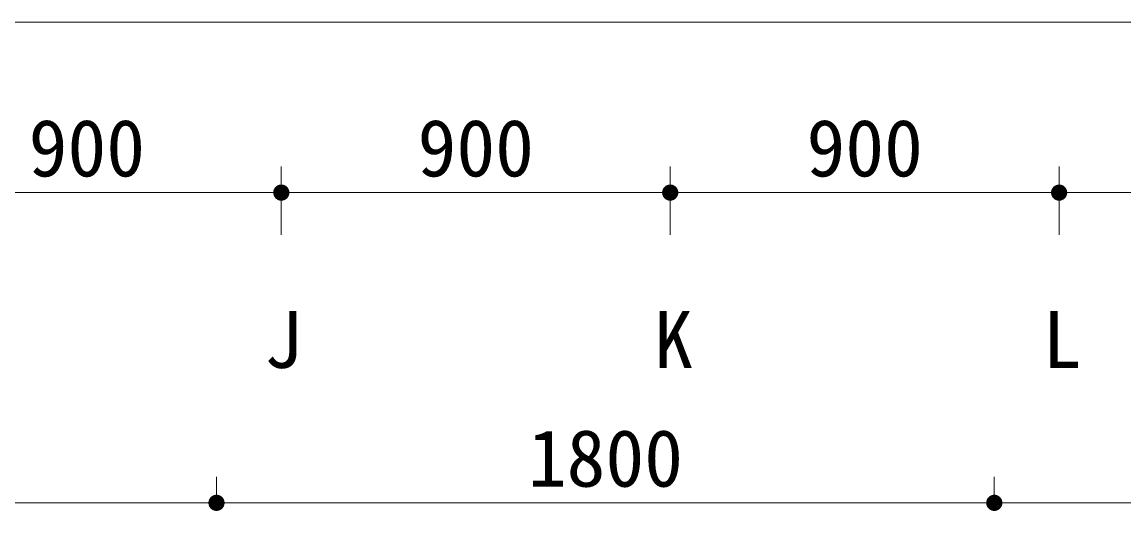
# Model space of a CAD drawing. Units: millimetres at full size. Extents: x 0 to 42000, y 0 to 29700.
# Drawn here: x 18912 to 21462, y 12975 to 14106 of the extents above; entities that cross this region are included whole.
import ezdxf
from ezdxf.enums import TextEntityAlignment as Align

# ---------------------------------------------------------------- set-up
doc = ezdxf.new("R2010")
doc.units = ezdxf.units.MM
doc.header["$LTSCALE"] = 100
doc.layers.add('D-STR-DIM', color=7, linetype='Continuous', lineweight=13)
doc.layers.add('D-STR-TXT', color=7, linetype='Continuous', lineweight=13)
doc.styles.add('ＭＳ ゴシック', font='')
doc.styles.get('ＭＳ ゴシック').set_extended_font_data('MS Gothic')

# ---------------------------------------------------------------- blocks, each defined once
blk = doc.blocks.new('filled_dot')
at = {"color": 0, "linetype": 'Continuous', "lineweight": -2, "const_width": 1.25}
blk.add_lwpolyline([(-0.625, 0, 1), (0.625, 0, 1)], format="xyb", close=True, dxfattribs=at)

msp = doc.modelspace()

# ---------------------------------------------------------------- linework, layer by layer
at = {"layer": 'D-STR-DIM'}
for p, q in [((11412.4, 14105.6), (22962.4, 14105.6)), ((19512.4, 13613.8), (19512.4, 13771.2)), ((19512.4, 13613.8), (19512.4, 13771.2)), ((20412.4, 13613.8), (20412.4, 13771.2)), ((20412.4, 13613.8), (20412.4, 13771.2)), ((21312.4, 13613.8), (21312.4, 13771.2)), ((21312.4, 13613.8), (21312.4, 13771.2)), ((18612.4, 13711.2), (19512.4, 13711.2)), ((19512.4, 13711.2), (20412.4, 13711.2)), ((20412.4, 13711.2), (21312.4, 13711.2)), ((21312.4, 13711.2), (22212.4, 13711.2)), ((19362.4, 12980.4), (19362.4, 13053.8)), ((19362.4, 12980.4), (19362.4, 13053.8)), ((21162.4, 12980.4), (21162.4, 13053.8)), ((21162.4, 12980.4), (21162.4, 13053.8)), ((17862.4, 12993.8), (19362.4, 12993.8)), ((19362.4, 12993.8), (21162.4, 12993.8)), ((21162.4, 12993.8), (22962.4, 12993.8))]:
    msp.add_line(p, q, dxfattribs=at)

# ---------------------------------------------------------------- block references
at = {"layer": 'D-STR-DIM', "xscale": 15, "yscale": 15, "rotation": 180}
for p in [(19512.4, 13711.2), (20412.4, 13711.2), (21312.4, 13711.2), (19362.4, 12993.8), (21162.4, 12993.8)]:
    msp.add_blockref('filled_dot', p, dxfattribs=at)
at = {"layer": 'D-STR-DIM', "xscale": 15, "yscale": 15}
for p in [(19512.4, 13711.2), (20412.4, 13711.2), (21312.4, 13711.2), (19362.4, 12993.8), (21162.4, 12993.8)]:
    msp.add_blockref('filled_dot', p, dxfattribs=at)

# ---------------------------------------------------------------- texts
at = {"layer": 'D-STR-DIM', "style": 'ＭＳ ゴシック'}
for s, p in [('900', (19062.4, 13880.6)), ('900', (19962.4, 13880.6)), ('900', (20862.4, 13880.6)), ('1800', (20262.4, 13163.2))]:
    msp.add_text(s, height=132, dxfattribs=at).set_placement(p, align=Align.TOP_CENTER)
at = {"layer": 'D-STR-TXT', "style": 'ＭＳ ゴシック'}
for s, p in [('J', (19472, 13437.8)), ('K', (20375.2, 13437.8)), ('L', (21274.6, 13437.8))]:
    msp.add_text(s, height=132, dxfattribs=at).set_placement(p, align=Align.TOP_LEFT)

doc.saveas('drawing.dxf')
